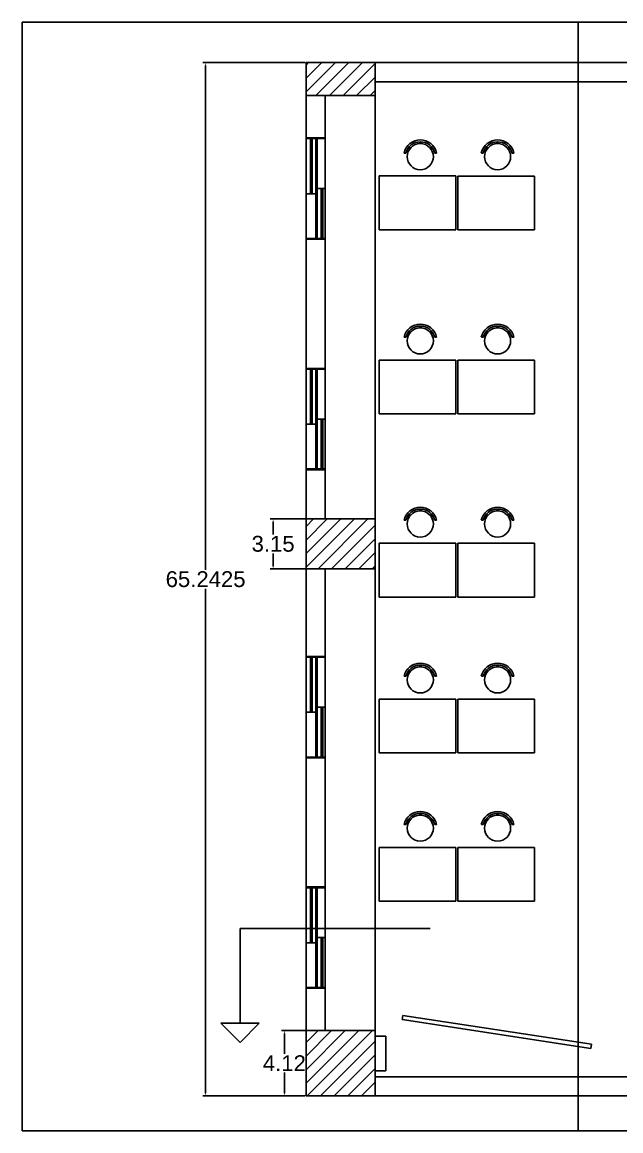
# Model space of a CAD drawing. Header units: inches. Extents: x -3799 to 177, y -208 to 0.
# Drawn here: x -3349.2 to -3311.4, y -207.5 to -137.5 of the extents above; entities that cross this region are included whole.
import ezdxf

# ---------------------------------------------------------------- set-up
doc = ezdxf.new("R2010")
doc.units = ezdxf.units.IN
doc.header["$MEASUREMENT"] = 0
doc.linetypes.add('ACAD_ISO03W100', pattern=[30, 12, -18])
doc.styles.get("Standard").update_dxf_attribs({"font": 'arial.ttf'})
doc.dimstyles.get("Standard").update_dxf_attribs({"dimtxt": 1, "dimasz": 0.18, "dimexe": 0.18, "dimexo": 0.0625, "dimgap": 0.09, "dimtad": 0, "dimtih": 1, "dimtoh": 1, "dimdec": 4, "dimzin": 0, "dimdsep": 46, "dimtxsty": 'Standard', "dimcen": 0.09, "dimadec": 0, "dimazin": 0, "dimtfac": 1, "dimtdec": 4, "dimtofl": 0, "dimtmove": 0, "dimatfit": 3, "dimfxl": 1, "dimtolj": 1, "dimtzin": 0, "dimarcsym": 0})

# ---------------------------------------------------------------- blocks, each defined once
blk = doc.blocks.new('*D17')
at = {"color": 0, "lineweight": -2, "transparency": 16777216}
for p, q in [((-3327.005, -168.847), (-3333.571, -168.847)), ((-3333.391, -169.027), (-3333.391, -169.822)), ((-3333.391, -171.82), (-3333.391, -171.024)), ((-3327.005, -172), (-3333.571, -172))]:
    blk.add_line(p, q, dxfattribs=at)
at = {"color": 0, "transparency": 16777216}
for points in [[(-3333.421, -169.027), (-3333.361, -169.027), (-3333.391, -168.847)], [(-3333.421, -171.82), (-3333.361, -171.82), (-3333.391, -172)]]:
    blk.add_solid(points, dxfattribs=at)
at = {"layer": 'Defpoints', "color": 0, "transparency": 16777216}
for p in [(-3326.942, -168.847), (-3333.391, -172), (-3326.942, -172)]:
    blk.add_point(p, dxfattribs=at)
at = {"color": 0, "lineweight": 25, "transparency": 16777216, "insert": (-3333.391, -170.423), "char_height": 1, "attachment_point": 5}
blk.add_mtext('\\A1;3.15', dxfattribs=at)
blk = doc.blocks.new('*D18')
at = {"color": 0, "lineweight": -2, "transparency": 16777216}
for p, q in [((-3331.37, -201.153), (-3332.861, -201.153)), ((-3332.681, -201.333), (-3332.681, -202.622)), ((-3332.681, -205.096), (-3332.681, -203.806)), ((-3331.37, -205.276), (-3332.861, -205.276))]:
    blk.add_line(p, q, dxfattribs=at)
at = {"color": 0, "transparency": 16777216}
for points in [[(-3332.711, -201.333), (-3332.651, -201.333), (-3332.681, -201.153)], [(-3332.711, -205.096), (-3332.651, -205.096), (-3332.681, -205.276)]]:
    blk.add_solid(points, dxfattribs=at)
at = {"layer": 'Defpoints', "color": 0, "transparency": 16777216}
for p in [(-3331.308, -201.153), (-3332.681, -205.276), (-3331.308, -205.276)]:
    blk.add_point(p, dxfattribs=at)
at = {"color": 0, "lineweight": 25, "transparency": 16777216, "insert": (-3332.681, -203.214), "char_height": 1, "attachment_point": 5}
blk.add_mtext('\\A1;4.12', dxfattribs=at)
blk = doc.blocks.new('*D27')
at = {"color": 0, "lineweight": -2, "transparency": 16777216}
for p, q in [((-3331.37, -140.033), (-3337.836, -140.033)), ((-3337.656, -140.213), (-3337.656, -172.054)), ((-3337.656, -205.096), (-3337.656, -173.255)), ((-3331.37, -205.276), (-3337.836, -205.276))]:
    blk.add_line(p, q, dxfattribs=at)
at = {"color": 0, "transparency": 16777216}
for points in [[(-3337.686, -140.213), (-3337.626, -140.213), (-3337.656, -140.033)], [(-3337.686, -205.096), (-3337.626, -205.096), (-3337.656, -205.276)]]:
    blk.add_solid(points, dxfattribs=at)
at = {"layer": 'Defpoints', "color": 0, "transparency": 16777216}
for p in [(-3331.308, -140.033), (-3337.656, -205.276), (-3331.308, -205.276)]:
    blk.add_point(p, dxfattribs=at)
at = {"color": 0, "transparency": 16777216, "insert": (-3337.656, -172.655), "char_height": 1, "attachment_point": 5}
blk.add_mtext('\\A1;65.2425', dxfattribs=at)

msp = doc.modelspace()

# ---------------------------------------------------------------- hatches: boundary and pattern name
at = {"lineweight": 25}
h = msp.add_hatch(dxfattribs=at)
h.set_pattern_fill('ANSI31', color=256, scale=4.850746)
h.set_pattern_definition([(45, (-8472.2488, -2460.79624), (-0.42874945, 0.42874945), [])])
h.paths.add_polyline_path([(-3284.21429, -166.46995), (-3287.1176, -166.46995), (-3287.12474, -166.4771), (-3287.12474, -169.62294), (-3290.27058, -169.62294), (-3290.27773, -169.63008), (-3290.27773, -172.53339), (-3287.12474, -172.53339), (-3287.12474, -175.68637), (-3284.21429, -175.68637)])
h.paths.add_polyline_path([(-3284.21429, -140.03339), (-3287.1025, -140.03339), (-3287.12474, -140.05563), (-3287.12474, -145.12667), (-3284.24658, -145.12667), (-3284.21429, -145.09438)])
h.paths.add_polyline_path([(-3326.94203, -140.03339), (-3330.09502, -140.03339), (-3331.29311, -140.03339), (-3331.3077, -140.04798), (-3331.3077, -142.11921), (-3326.94203, -142.11921)])
h.paths.add_polyline_path([(-3326.94203, -168.84682), (-3330.09502, -168.84682), (-3331.3077, -168.84682), (-3331.3077, -171.9998), (-3326.94203, -171.9998)])
h.paths.add_polyline_path([(-3326.94203, -201.15279), (-3331.3077, -201.15279), (-3331.3077, -205.27592), (-3326.9486, -205.27592), (-3326.94203, -205.26936)])
h.paths.add_polyline_path([(-3284.11979, -201.15279), (-3287.03024, -201.15279), (-3287.03024, -205.27592), (-3284.11979, -205.27592)])
h.paths.add_polyline_path([(-3259.51666, -141.67996), (-3261.99054, -141.67996), (-3261.99054, -142.55309), (-3259.51666, -142.55309)])
h.paths.add_polyline_path([(-3259.51666, -170.10801), (-3261.99054, -170.10801), (-3261.99054, -170.98115), (-3259.51666, -170.98115)])
h.paths.add_polyline_path([(-3282.71432, -201.58936), (-3283.58745, -201.58936), (-3283.58745, -205.27592), (-3282.71432, -205.27592)])

# ---------------------------------------------------------------- linework, layer by layer
for p, q in [((-3349.24718, -137.48206), (-3349.24718, -207.48206)), ((-3249.24718, -137.48206), (-3349.24718, -137.48206)), ((-3349.24718, -207.48206), (-3249.24718, -207.48206))]:
    msp.add_line(p, q)
for p, q in [((-3314.1195, -137.48206), (-3314.1195, -207.48206)), ((-3331.3077, -140.03339), (-3330.09502, -140.03339)), ((-3331.3077, -140.04798), (-3331.29311, -140.03339)), ((-3331.3077, -140.04798), (-3331.3077, -205.27592)), ((-3330.09502, -140.03339), (-3320.00546, -140.03339)), ((-3326.94203, -140.03339), (-3326.94203, -142.11921)), ((-3260.24427, -140.03339), (-3320.00546, -140.03339)), ((-3326.94203, -141.24607), (-3320.00546, -141.24607)), ((-3326.94203, -141.24607), (-3326.94203, -204.06324)), ((-3287.12474, -141.24607), (-3320.00546, -141.24607)), ((-3326.94203, -142.11921), (-3331.3077, -142.11921)), ((-3330.09502, -168.84682), (-3330.09502, -142.11921)), ((-3331.3077, -144.78712), (-3330.09502, -144.78712)), ((-3331.3077, -144.83563), (-3330.09502, -144.83563)), ((-3331.03056, -144.83563), (-3331.03056, -148.31202)), ((-3330.93355, -144.83563), (-3330.93355, -148.31202)), ((-3330.70136, -144.83563), (-3330.70136, -151.1416)), ((-3330.60435, -144.83563), (-3330.60435, -151.1416)), ((-3324.87432, -145.45496), (-3324.7785, -145.51827)), ((-3324.81101, -145.35913), (-3324.70695, -145.42938)), ((-3324.14823, -145.03802), (-3324.14823, -145.15287)), ((-3324.03338, -145.03802), (-3324.03338, -145.15287)), ((-3323.3718, -145.36141), (-3323.47467, -145.42938)), ((-3323.30849, -145.45724), (-3323.40431, -145.52055)), ((-3319.98981, -145.45496), (-3319.89399, -145.51827)), ((-3319.9265, -145.35913), (-3319.82244, -145.42938)), ((-3319.26372, -145.03802), (-3319.26372, -145.15287)), ((-3319.14887, -145.03802), (-3319.14887, -145.15287)), ((-3318.48729, -145.36141), (-3318.59016, -145.42938)), ((-3318.42398, -145.45724), (-3318.5198, -145.52055)), ((-3325.11934, -145.74541), (-3325.00123, -145.74541)), ((-3323.18038, -145.74541), (-3323.06227, -145.74541)), ((-3320.23483, -145.74541), (-3320.11672, -145.74541)), ((-3318.29587, -145.74541), (-3318.17776, -145.74541)), ((-3326.6879, -147.19197), (-3326.6879, -150.58749)), ((-3321.83715, -147.19197), (-3326.6879, -147.19197)), ((-3321.83715, -150.58749), (-3321.83715, -147.19197)), ((-3321.72237, -147.19515), (-3321.72237, -150.59068)), ((-3316.87162, -147.19515), (-3321.72237, -147.19515)), ((-3316.87162, -150.59068), (-3316.87162, -147.19515)), ((-3330.70136, -148.31202), (-3331.3077, -148.31202)), ((-3330.60435, -147.98861), (-3330.09502, -147.98861)), ((-3330.34968, -147.98861), (-3330.34968, -151.1416)), ((-3330.25267, -147.98861), (-3330.25267, -151.1416)), ((-3331.3077, -151.1416), (-3330.09502, -151.1416)), ((-3331.3077, -151.1901), (-3330.09502, -151.1901)), ((-3326.6879, -150.58749), (-3321.83715, -150.58749)), ((-3321.72237, -150.59068), (-3316.87162, -150.59068)), ((-3324.14823, -156.66845), (-3324.14823, -156.7833)), ((-3324.03338, -156.66845), (-3324.03338, -156.7833)), ((-3319.26372, -156.66845), (-3319.26372, -156.7833)), ((-3319.14887, -156.66845), (-3319.14887, -156.7833)), ((-3325.11934, -157.37584), (-3325.00123, -157.37584)), ((-3324.87432, -157.08539), (-3324.7785, -157.1487)), ((-3324.81101, -156.98956), (-3324.70695, -157.05981)), ((-3323.3718, -156.99184), (-3323.47467, -157.05981)), ((-3323.30849, -157.08767), (-3323.40431, -157.15098)), ((-3323.18038, -157.37584), (-3323.06227, -157.37584)), ((-3320.23483, -157.37584), (-3320.11672, -157.37584)), ((-3319.98981, -157.08539), (-3319.89399, -157.1487)), ((-3319.9265, -156.98956), (-3319.82244, -157.05981)), ((-3318.48729, -156.99184), (-3318.59016, -157.05981)), ((-3318.42398, -157.08767), (-3318.5198, -157.15098)), ((-3318.29587, -157.37584), (-3318.17776, -157.37584)), ((-3326.6879, -158.8224), (-3326.6879, -162.21792)), ((-3321.83715, -158.8224), (-3326.6879, -158.8224)), ((-3321.83715, -162.21792), (-3321.83715, -158.8224)), ((-3321.72237, -158.82558), (-3321.72237, -162.22111)), ((-3316.87162, -158.82558), (-3321.72237, -158.82558)), ((-3316.87162, -162.22111), (-3316.87162, -158.82558)), ((-3331.3077, -159.33936), (-3330.09502, -159.33936)), ((-3331.3077, -159.38786), (-3330.09502, -159.38786)), ((-3331.03056, -159.38786), (-3331.03056, -162.86426)), ((-3330.93355, -159.38786), (-3330.93355, -162.86426)), ((-3330.70136, -159.38786), (-3330.70136, -165.69383)), ((-3330.60435, -159.38786), (-3330.60435, -165.69383)), ((-3326.6879, -162.21792), (-3321.83715, -162.21792)), ((-3321.72237, -162.22111), (-3316.87162, -162.22111)), ((-3330.70136, -162.86426), (-3331.3077, -162.86426)), ((-3330.60435, -162.54085), (-3330.09502, -162.54085)), ((-3330.34968, -162.54085), (-3330.34968, -165.69383)), ((-3330.25267, -162.54085), (-3330.25267, -165.69383)), ((-3331.3077, -165.69383), (-3330.09502, -165.69383)), ((-3331.3077, -165.74234), (-3330.09502, -165.74234)), ((-3324.87432, -168.64495), (-3324.7785, -168.70827)), ((-3324.81101, -168.54913), (-3324.70695, -168.61938)), ((-3324.14823, -168.22802), (-3324.14823, -168.34287)), ((-3324.03338, -168.22802), (-3324.03338, -168.34287)), ((-3323.3718, -168.55141), (-3323.47467, -168.61938)), ((-3323.30849, -168.64724), (-3323.40431, -168.71055)), ((-3319.98981, -168.64495), (-3319.89399, -168.70827)), ((-3319.9265, -168.54913), (-3319.82244, -168.61938)), ((-3319.26372, -168.22802), (-3319.26372, -168.34287)), ((-3319.14887, -168.22802), (-3319.14887, -168.34287)), ((-3318.48729, -168.55141), (-3318.59016, -168.61938)), ((-3318.42398, -168.64724), (-3318.5198, -168.71055)), ((-3331.3077, -168.84682), (-3330.09502, -168.84682)), ((-3330.09502, -168.84682), (-3326.94203, -168.84682)), ((-3325.11934, -168.93541), (-3325.00123, -168.93541)), ((-3323.18038, -168.93541), (-3323.06227, -168.93541)), ((-3320.23483, -168.93541), (-3320.11672, -168.93541)), ((-3318.29587, -168.93541), (-3318.17776, -168.93541)), ((-3326.6879, -170.38197), (-3326.6879, -173.77749)), ((-3321.83715, -170.38197), (-3326.6879, -170.38197)), ((-3321.83715, -173.77749), (-3321.83715, -170.38197)), ((-3321.72237, -170.38515), (-3321.72237, -173.78067)), ((-3316.87162, -170.38515), (-3321.72237, -170.38515)), ((-3316.87162, -173.78067), (-3316.87162, -170.38515)), ((-3326.94203, -171.9998), (-3331.3077, -171.9998)), ((-3330.09502, -171.9998), (-3330.09502, -201.15279)), ((-3326.6879, -173.77749), (-3321.83715, -173.77749)), ((-3321.72237, -173.78067), (-3316.87162, -173.78067)), ((-3331.3077, -177.52966), (-3330.09502, -177.52966)), ((-3331.3077, -177.57816), (-3330.09502, -177.57816)), ((-3331.03056, -177.57816), (-3331.03056, -181.05456)), ((-3330.93355, -177.57816), (-3330.93355, -181.05456)), ((-3330.70136, -177.57816), (-3330.70136, -183.88413)), ((-3330.60435, -177.57816), (-3330.60435, -183.88413)), ((-3324.87432, -178.4891), (-3324.7785, -178.55241)), ((-3324.81101, -178.39328), (-3324.70695, -178.46352)), ((-3324.14823, -178.07216), (-3324.14823, -178.18701)), ((-3324.03338, -178.07216), (-3324.03338, -178.18701)), ((-3323.3718, -178.39556), (-3323.47467, -178.46352)), ((-3323.30849, -178.49138), (-3323.40431, -178.55469)), ((-3319.98981, -178.4891), (-3319.89399, -178.55241)), ((-3319.9265, -178.39328), (-3319.82244, -178.46352)), ((-3319.26372, -178.07216), (-3319.26372, -178.18701)), ((-3319.14887, -178.07216), (-3319.14887, -178.18701)), ((-3318.48729, -178.39556), (-3318.59016, -178.46352)), ((-3318.42398, -178.49138), (-3318.5198, -178.55469)), ((-3325.11934, -178.77956), (-3325.00123, -178.77956)), ((-3323.18038, -178.77956), (-3323.06227, -178.77956)), ((-3320.23483, -178.77956), (-3320.11672, -178.77956)), ((-3318.29587, -178.77956), (-3318.17776, -178.77956)), ((-3326.6879, -180.22611), (-3326.6879, -183.62163)), ((-3321.83715, -180.22611), (-3326.6879, -180.22611)), ((-3321.83715, -183.62163), (-3321.83715, -180.22611)), ((-3321.72237, -180.2293), (-3321.72237, -183.62482)), ((-3316.87162, -180.2293), (-3321.72237, -180.2293)), ((-3316.87162, -183.62482), (-3316.87162, -180.2293)), ((-3330.70136, -181.05456), (-3331.3077, -181.05456)), ((-3330.60435, -180.73115), (-3330.09502, -180.73115)), ((-3330.34968, -180.73115), (-3330.34968, -183.88413)), ((-3330.25267, -180.73115), (-3330.25267, -183.88413)), ((-3331.3077, -183.88413), (-3330.09502, -183.88413)), ((-3331.3077, -183.93264), (-3330.09502, -183.93264)), ((-3326.6879, -183.62163), (-3321.83715, -183.62163)), ((-3321.72237, -183.62482), (-3316.87162, -183.62482)), ((-3324.14823, -187.43353), (-3324.14823, -187.54838)), ((-3324.03338, -187.43353), (-3324.03338, -187.54838)), ((-3319.26372, -187.43353), (-3319.26372, -187.54838)), ((-3319.14887, -187.43353), (-3319.14887, -187.54838)), ((-3325.11934, -188.14092), (-3325.00123, -188.14092)), ((-3324.87432, -187.85047), (-3324.7785, -187.91378)), ((-3324.81101, -187.75464), (-3324.70695, -187.82489)), ((-3323.3718, -187.75692), (-3323.47467, -187.82489)), ((-3323.30849, -187.85275), (-3323.40431, -187.91606)), ((-3323.18038, -188.14092), (-3323.06227, -188.14092)), ((-3320.23483, -188.14092), (-3320.11672, -188.14092)), ((-3319.98981, -187.85047), (-3319.89399, -187.91378)), ((-3319.9265, -187.75464), (-3319.82244, -187.82489)), ((-3318.48729, -187.75692), (-3318.59016, -187.82489)), ((-3318.42398, -187.85275), (-3318.5198, -187.91606)), ((-3318.29587, -188.14092), (-3318.17776, -188.14092)), ((-3326.6879, -189.58748), (-3326.6879, -192.983)), ((-3321.83715, -189.58748), (-3326.6879, -189.58748)), ((-3321.83715, -192.983), (-3321.83715, -189.58748)), ((-3321.72237, -189.59066), (-3321.72237, -192.98619)), ((-3316.87162, -189.59066), (-3321.72237, -189.59066)), ((-3316.87162, -192.98619), (-3316.87162, -189.59066)), ((-3331.3077, -192.08189), (-3330.09502, -192.08189)), ((-3331.3077, -192.1304), (-3330.09502, -192.1304)), ((-3331.03056, -192.1304), (-3331.03056, -195.6068)), ((-3330.93355, -192.1304), (-3330.93355, -195.6068)), ((-3330.70136, -192.1304), (-3330.70136, -198.43637)), ((-3330.60435, -192.1304), (-3330.60435, -198.43637)), ((-3326.6879, -192.983), (-3321.83715, -192.983)), ((-3321.72237, -192.98619), (-3316.87162, -192.98619)), ((-3330.60435, -195.28339), (-3330.09502, -195.28339)), ((-3330.34968, -195.28339), (-3330.34968, -198.43637)), ((-3330.25267, -195.28339), (-3330.25267, -198.43637)), ((-3330.70136, -195.6068), (-3331.3077, -195.6068)), ((-3331.3077, -198.43637), (-3330.09502, -198.43637)), ((-3331.3077, -198.48488), (-3330.09502, -198.48488)), ((-3325.23977, -200.45947), (-3325.19868, -200.19128)), ((-3325.19868, -200.19128), (-3313.27092, -202.01893)), ((-3335.47805, -201.89657), (-3336.69023, -200.68438)), ((-3336.69023, -200.68438), (-3336.26913, -200.68438)), ((-3334.26586, -200.68438), (-3336.26913, -200.68438)), ((-3335.47805, -201.89657), (-3334.26586, -200.68438)), ((-3325.23977, -200.45947), (-3313.31201, -202.28713)), ((-3326.94203, -201.15279), (-3331.3077, -201.15279)), ((-3326.94203, -205.27592), (-3326.94203, -201.15279)), ((-3326.94203, -201.51562), (-3326.26293, -201.51562)), ((-3326.26293, -201.51562), (-3326.26293, -203.69845)), ((-3313.31201, -202.28713), (-3313.27092, -202.01893)), ((-3326.26293, -203.69845), (-3326.94203, -203.69845)), ((-3287.03024, -204.06324), (-3326.94203, -204.06324)), ((-3331.3077, -205.27592), (-3326.94203, -205.27592)), ((-3326.9486, -205.27592), (-3326.94203, -205.26936)), ((-3281.05939, -205.27592), (-3326.94203, -205.27592)), ((-3314.1195, -205.27592), (-3273.56085, -205.27592))]:
    msp.add_line(p, q, dxfattribs=at)
at = {"linetype": 'ACAD_ISO03W100', "lineweight": 25}
for q in [(-3255.00349, -194.7143), (-3335.47805, -200.68438)]:
    msp.add_line((-3335.47805, -194.7143), q, dxfattribs=at)
at = {"lineweight": 25}
for centre in [(-3324.092, -145.9753), (-3319.20749, -145.9753), (-3324.092, -157.60573), (-3319.20749, -157.60573), (-3324.092, -169.1653), (-3319.20749, -169.1653), (-3324.092, -179.00944), (-3319.20749, -179.00944), (-3324.092, -188.37081), (-3319.20749, -188.37081)]:
    msp.add_circle(centre, 0.82471, dxfattribs=at)
for centre, radius, start, end in [((-3324.092, -145.9753), 1.05441, 12.7199125, 167.2800875), ((-3324.092, -145.9753), 0.93956, 14.3059768, 165.6940232), ((-3319.20749, -145.9753), 1.05441, 12.7199125, 167.2800875), ((-3319.20749, -145.9753), 0.93956, 14.3059768, 165.6940232), ((-3324.092, -157.60573), 1.05441, 12.7199125, 167.2800875), ((-3324.092, -157.60573), 0.93956, 14.3059768, 165.6940232), ((-3319.20749, -157.60573), 1.05441, 12.7199125, 167.2800875), ((-3319.20749, -157.60573), 0.93956, 14.3059768, 165.6940232), ((-3324.092, -169.1653), 1.05441, 12.7199125, 167.2800875), ((-3324.092, -169.1653), 0.93956, 14.3059768, 165.6940232), ((-3319.20749, -169.1653), 1.05441, 12.7199125, 167.2800875), ((-3319.20749, -169.1653), 0.93956, 14.3059768, 165.6940232), ((-3324.092, -179.00944), 1.05441, 12.7199125, 167.2800875), ((-3324.092, -179.00944), 0.93956, 14.3059768, 165.6940232), ((-3319.20749, -179.00944), 1.05441, 12.7199125, 167.2800875), ((-3319.20749, -179.00944), 0.93956, 14.3059768, 165.6940232), ((-3324.092, -188.37081), 1.05441, 12.7199125, 167.2800875), ((-3324.092, -188.37081), 0.93956, 14.3059768, 165.6940232), ((-3319.20749, -188.37081), 1.05441, 12.7199125, 167.2800875), ((-3319.20749, -188.37081), 0.93956, 14.3059768, 165.6940232)]:
    msp.add_arc(centre, radius, start, end, dxfattribs=at)

# ---------------------------------------------------------------- dimensions: what is measured, and where the dimension line sits
dim = msp.add_linear_dim(base=(-3337.65639, -205.27592), p1=(-3331.3077, -140.03339), p2=(-3331.3077, -205.27592), angle=90, dimstyle='Standard')
dim.commit()
dim.dimension.update_dxf_attribs({"geometry": '*D27', "text_midpoint": (-3337.65639, -172.65466)})
for base, p1, p2, picture, middle in [((-3333.39118, -171.9998), (-3326.94203, -168.84682), (-3326.94203, -171.9998), '*D17', (-3333.39118, -170.42331)), ((-3332.68093, -205.27592), (-3331.3077, -201.15279), (-3331.3077, -205.27592), '*D18', (-3332.68093, -203.21436))]:
    dim = msp.add_linear_dim(base=base, p1=p1, p2=p2, angle=90, dimstyle='Standard', override={"dimdec": 2}, dxfattribs=at)
    dim.commit()
    dim.dimension.update_dxf_attribs({"geometry": picture, "text_midpoint": middle})

doc.saveas('drawing.dxf')
